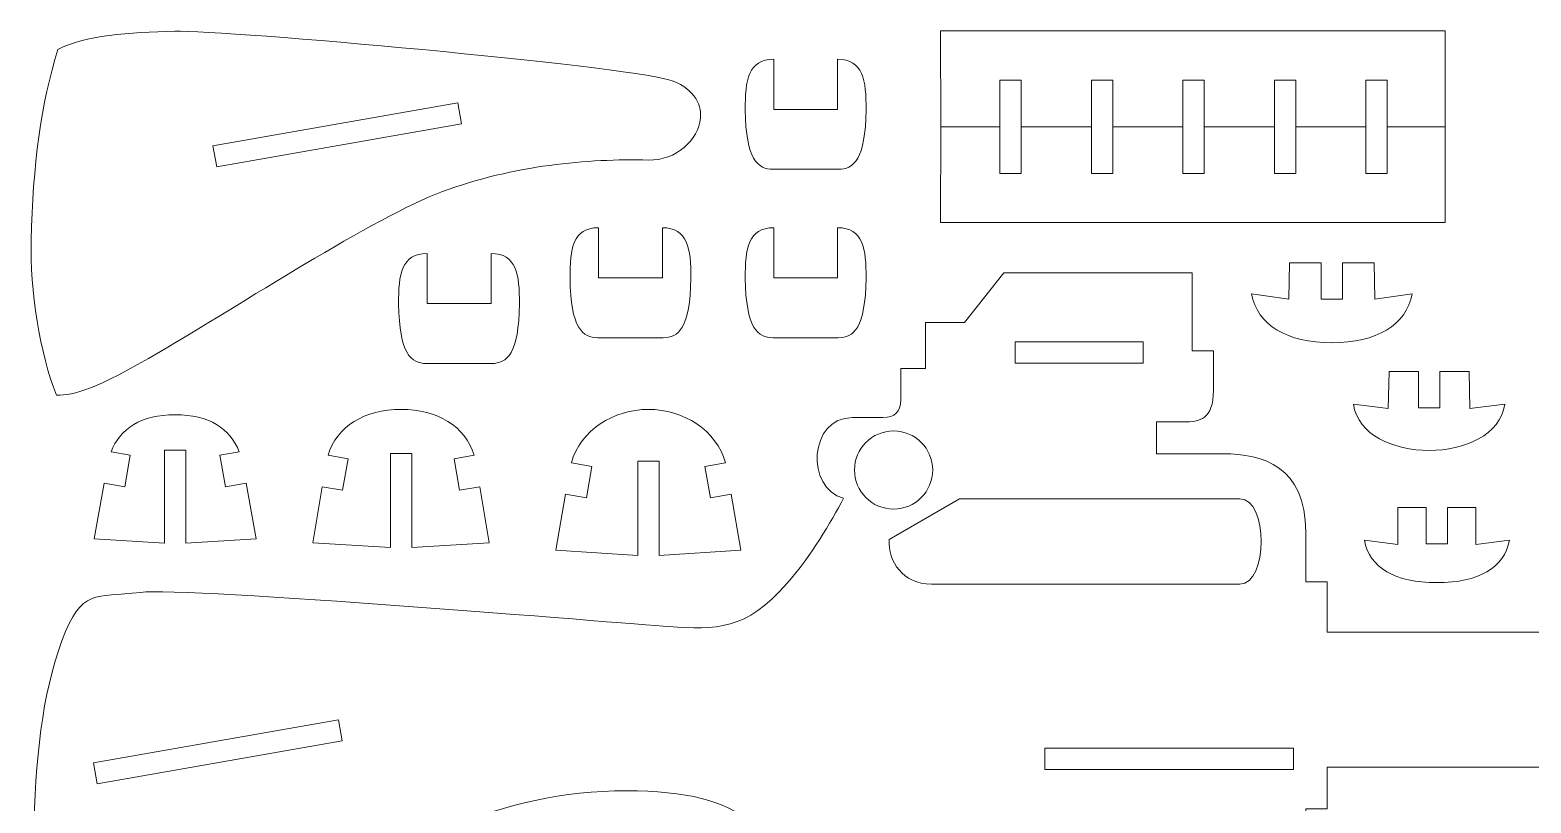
# Model space of a CAD drawing. Header units: millimetres. Extents: x -366 to 366, y -461 to 461.
# Drawn here: x -365.5 to 57.6, y 243.1 to 461.2 of the extents above; entities that cross this region are included whole.
import ezdxf

# ---------------------------------------------------------------- set-up
doc = ezdxf.new("R2010")
doc.units = ezdxf.units.MM
doc.header["$MEASUREMENT"] = 0
doc.layers.add('layer 1', color=7, linetype='Continuous')

msp = doc.modelspace()

# ---------------------------------------------------------------- linework, layer by layer
at = {"layer": 'layer 1', "lineweight": 9}
for points, knots in [([(-358.0652, 358.1788), (-362.677, 369.5806), (-365.4906, 387.9744), (-365.1882, 401.888), (-365.1882, 401.888), (-364.7326, 422.843), (-362.3038, 440.7006), (-357.6462, 455.6936), (-357.6462, 455.6936), (-350.2076, 459.5672), (-337.5266, 460.5196), (-324.7062, 460.823), (-324.7062, 460.823), (-310.0654, 461.1688), (-199.407, 451.1852), (-185.439, 447.1212), (-185.439, 447.1212), (-178.7286, 445.1738), (-176.1906, 440.5312), (-176.487, 436.3544), (-176.487, 436.3544), (-176.921, 430.2514), (-183.441, 424.2682), (-191.1688, 424.4798), (-191.1688, 424.4798), (-208.2546, 424.9384), (-229.0594, 423.0264), (-249.2404, 415.5898), (-249.2404, 415.5898), (-268.1436, 408.619), (-307.099, 383.1414), (-328.7272, 370.4908), (-328.7272, 370.4908), (-347.5172, 359.4982), (-352.7526, 358.2282), (-358.0652, 358.1788)], [0, 0, 0, 0, 0.1, 0.1, 0.1, 0.1, 0.2, 0.2, 0.2, 0.2, 0.3, 0.3, 0.3, 0.3, 0.4, 0.4, 0.4, 0.4, 0.5, 0.5, 0.5, 0.5, 0.6, 0.6, 0.6, 0.6, 0.7, 0.7, 0.7, 0.7, 0.8, 0.8, 0.8, 0.8, 1, 1, 1, 1]), ([(-108.813, 460.9288), (-108.813, 460.9288), (33.42, 460.9288), (33.42, 460.9288), (33.42, 460.9288), (33.42, 460.9288), (33.42, 433.885), (33.42, 433.885), (33.42, 433.885), (33.42, 433.885), (17.0942, 433.885), (17.0942, 433.885), (17.0942, 433.885), (17.0942, 433.885), (17.0942, 447.0364), (17.0942, 447.0364), (17.0942, 447.0364), (17.0942, 447.0364), (11.0842, 447.0364), (11.0842, 447.0364), (11.0842, 447.0364), (11.0842, 447.0364), (11.0842, 433.885), (11.0842, 433.885), (11.0842, 433.885), (11.0842, 433.885), (-8.6982, 433.885), (-8.6982, 433.885), (-8.6982, 433.885), (-8.6982, 433.885), (-8.6982, 447.0364), (-8.6982, 447.0364), (-8.6982, 447.0364), (-8.6982, 447.0364), (-14.708, 447.0364), (-14.708, 447.0364), (-14.708, 447.0364), (-14.708, 447.0364), (-14.708, 433.885), (-14.708, 433.885), (-14.708, 433.885), (-14.708, 433.885), (-34.4904, 433.885), (-34.4904, 433.885), (-34.4904, 433.885), (-34.4904, 433.885), (-34.4904, 447.0364), (-34.4904, 447.0364), (-34.4904, 447.0364), (-34.4904, 447.0364), (-40.5004, 447.0364), (-40.5004, 447.0364), (-40.5004, 447.0364), (-40.5004, 447.0364), (-40.5004, 433.885), (-40.5004, 433.885), (-40.5004, 433.885), (-40.5004, 433.885), (-60.2826, 433.885), (-60.2826, 433.885), (-60.2826, 433.885), (-60.2826, 433.885), (-60.2826, 447.0364), (-60.2826, 447.0364), (-60.2826, 447.0364), (-60.2826, 447.0364), (-66.2926, 447.0364), (-66.2926, 447.0364), (-66.2926, 447.0364), (-66.2926, 447.0364), (-66.2926, 433.885), (-66.2926, 433.885), (-66.2926, 433.885), (-66.2926, 433.885), (-86.075, 433.885), (-86.075, 433.885), (-86.075, 433.885), (-86.075, 433.885), (-86.0756, 447.0364), (-86.0756, 447.0364), (-86.0756, 447.0364), (-86.0756, 447.0364), (-92.0856, 447.0364), (-92.0856, 447.0364), (-92.0856, 447.0364), (-92.0856, 447.0364), (-92.0856, 433.885), (-92.0856, 433.885), (-92.0856, 433.885), (-92.0856, 433.885), (-108.7354, 433.885), (-108.7354, 433.885), (-108.7354, 433.885), (-108.7354, 433.885), (-108.813, 460.9288), (-108.813, 460.9288)], [0, 0, 0, 0, 0.04, 0.04, 0.04, 0.04, 0.08, 0.08, 0.08, 0.08, 0.12, 0.12, 0.12, 0.12, 0.16, 0.16, 0.16, 0.16, 0.2, 0.2, 0.2, 0.2, 0.24, 0.24, 0.24, 0.24, 0.28, 0.28, 0.28, 0.28, 0.32, 0.32, 0.32, 0.32, 0.36, 0.36, 0.36, 0.36, 0.4, 0.4, 0.4, 0.4, 0.44, 0.44, 0.44, 0.44, 0.48, 0.48, 0.48, 0.48, 0.52, 0.52, 0.52, 0.52, 0.56, 0.56, 0.56, 0.56, 0.6, 0.6, 0.6, 0.6, 0.64, 0.64, 0.64, 0.64, 0.68, 0.68, 0.68, 0.68, 0.72, 0.72, 0.72, 0.72, 0.76, 0.76, 0.76, 0.76, 0.8, 0.8, 0.8, 0.8, 0.84, 0.84, 0.84, 0.84, 0.88, 0.88, 0.88, 0.88, 0.92, 0.92, 0.92, 0.92, 1, 1, 1, 1]), ([(-155.865, 438.7532), (-155.865, 438.7532), (-137.836, 438.7532), (-137.836, 438.7532), (-137.836, 438.7532), (-137.836, 438.7532), (-137.836, 452.935), (-137.836, 452.935), (-137.836, 452.935), (-130.705, 452.7868), (-129.7454, 447.1424), (-129.8272, 438.584), (-129.8272, 438.584), (-129.9598, 424.7056), (-133.3832, 421.827), (-137.668, 421.8834), (-137.668, 421.8834), (-137.668, 421.8834), (-156.0336, 421.8834), (-156.0336, 421.8834), (-156.0336, 421.8834), (-160.3184, 421.827), (-163.7412, 424.7056), (-163.8744, 438.584), (-163.8744, 438.584), (-163.9564, 447.1424), (-162.9968, 452.7868), (-155.865, 452.935), (-155.865, 452.935), (-155.865, 452.935), (-155.865, 438.7532), (-155.865, 438.7532)], [0, 0, 0, 0, 0.11111111, 0.11111111, 0.11111111, 0.11111111, 0.22222222, 0.22222222, 0.22222222, 0.22222222, 0.33333333, 0.33333333, 0.33333333, 0.33333333, 0.44444444, 0.44444444, 0.44444444, 0.44444444, 0.55555556, 0.55555556, 0.55555556, 0.55555556, 0.66666667, 0.66666667, 0.66666667, 0.66666667, 0.77777778, 0.77777778, 0.77777778, 0.77777778, 1, 1, 1, 1]), ([(-313.9128, 428.4662), (-313.9128, 428.4662), (-244.863, 440.6442), (-244.863, 440.6442), (-244.863, 440.6442), (-244.863, 440.6442), (-243.8196, 434.7246), (-243.8196, 434.7246), (-243.8196, 434.7246), (-243.8196, 434.7246), (-312.8694, 422.5466), (-312.8694, 422.5466), (-312.8694, 422.5466), (-312.8694, 422.5466), (-313.9128, 428.4662), (-313.9128, 428.4662)], [0, 0, 0, 0, 0.2, 0.2, 0.2, 0.2, 0.4, 0.4, 0.4, 0.4, 0.6, 0.6, 0.6, 0.6, 1, 1, 1, 1]), ([(-108.7354, 433.885), (-108.7354, 433.885), (-92.0856, 433.885), (-92.0856, 433.885), (-92.0856, 433.885), (-92.0856, 433.885), (-92.0856, 420.7334), (-92.0856, 420.7334), (-92.0856, 420.7334), (-92.0856, 420.7334), (-86.0756, 420.7334), (-86.0756, 420.7334), (-86.0756, 420.7334), (-86.0756, 420.7334), (-86.075, 433.885), (-86.075, 433.885), (-86.075, 433.885), (-86.075, 433.885), (-66.2926, 433.885), (-66.2926, 433.885), (-66.2926, 433.885), (-66.2926, 433.885), (-66.2926, 420.7334), (-66.2926, 420.7334), (-66.2926, 420.7334), (-66.2926, 420.7334), (-60.2826, 420.7334), (-60.2826, 420.7334), (-60.2826, 420.7334), (-60.2826, 420.7334), (-60.2826, 433.885), (-60.2826, 433.885), (-60.2826, 433.885), (-60.2826, 433.885), (-40.5004, 433.885), (-40.5004, 433.885), (-40.5004, 433.885), (-40.5004, 433.885), (-40.5004, 420.7334), (-40.5004, 420.7334), (-40.5004, 420.7334), (-40.5004, 420.7334), (-34.4904, 420.7334), (-34.4904, 420.7334), (-34.4904, 420.7334), (-34.4904, 420.7334), (-34.4904, 433.885), (-34.4904, 433.885), (-34.4904, 433.885), (-34.4904, 433.885), (-14.708, 433.885), (-14.708, 433.885), (-14.708, 433.885), (-14.708, 433.885), (-14.708, 420.7334), (-14.708, 420.7334), (-14.708, 420.7334), (-14.708, 420.7334), (-8.6982, 420.7334), (-8.6982, 420.7334), (-8.6982, 420.7334), (-8.6982, 420.7334), (-8.6982, 433.885), (-8.6982, 433.885), (-8.6982, 433.885), (-8.6982, 433.885), (11.0842, 433.885), (11.0842, 433.885), (11.0842, 433.885), (11.0842, 433.885), (11.0842, 420.7334), (11.0842, 420.7334), (11.0842, 420.7334), (11.0842, 420.7334), (17.0942, 420.7334), (17.0942, 420.7334), (17.0942, 420.7334), (17.0942, 420.7334), (17.0942, 433.885), (17.0942, 433.885), (17.0942, 433.885), (17.0942, 433.885), (33.42, 433.885), (33.42, 433.885), (33.42, 433.885), (33.42, 433.885), (33.42, 406.841), (33.42, 406.841), (33.42, 406.841), (33.42, 406.841), (-108.813, 406.841), (-108.813, 406.841), (-108.813, 406.841), (-108.813, 406.841), (-108.7354, 433.885), (-108.7354, 433.885)], [0, 0, 0, 0, 0.04, 0.04, 0.04, 0.04, 0.08, 0.08, 0.08, 0.08, 0.12, 0.12, 0.12, 0.12, 0.16, 0.16, 0.16, 0.16, 0.2, 0.2, 0.2, 0.2, 0.24, 0.24, 0.24, 0.24, 0.28, 0.28, 0.28, 0.28, 0.32, 0.32, 0.32, 0.32, 0.36, 0.36, 0.36, 0.36, 0.4, 0.4, 0.4, 0.4, 0.44, 0.44, 0.44, 0.44, 0.48, 0.48, 0.48, 0.48, 0.52, 0.52, 0.52, 0.52, 0.56, 0.56, 0.56, 0.56, 0.6, 0.6, 0.6, 0.6, 0.64, 0.64, 0.64, 0.64, 0.68, 0.68, 0.68, 0.68, 0.72, 0.72, 0.72, 0.72, 0.76, 0.76, 0.76, 0.76, 0.8, 0.8, 0.8, 0.8, 0.84, 0.84, 0.84, 0.84, 0.88, 0.88, 0.88, 0.88, 0.92, 0.92, 0.92, 0.92, 1, 1, 1, 1]), ([(-205.2582, 391.234), (-205.2582, 391.234), (-187.229, 391.234), (-187.229, 391.234), (-187.229, 391.234), (-187.229, 391.234), (-187.229, 405.4158), (-187.229, 405.4158), (-187.229, 405.4158), (-180.098, 405.2676), (-179.1384, 399.6302), (-179.2204, 391.0718), (-179.2204, 391.0718), (-179.353, 377.1936), (-182.7764, 374.3078), (-187.0612, 374.3714), (-187.0612, 374.3714), (-187.0612, 374.3714), (-205.426, 374.3714), (-205.426, 374.3714), (-205.426, 374.3714), (-209.7116, 374.3078), (-213.1342, 377.1936), (-213.267, 391.0718), (-213.267, 391.0718), (-213.3494, 399.6302), (-212.3898, 405.2676), (-205.2582, 405.4158), (-205.2582, 405.4158), (-205.2582, 405.4158), (-205.2582, 391.234), (-205.2582, 391.234)], [0, 0, 0, 0, 0.11111111, 0.11111111, 0.11111111, 0.11111111, 0.22222222, 0.22222222, 0.22222222, 0.22222222, 0.33333333, 0.33333333, 0.33333333, 0.33333333, 0.44444444, 0.44444444, 0.44444444, 0.44444444, 0.55555556, 0.55555556, 0.55555556, 0.55555556, 0.66666667, 0.66666667, 0.66666667, 0.66666667, 0.77777778, 0.77777778, 0.77777778, 0.77777778, 1, 1, 1, 1]), ([(-155.865, 391.234), (-155.865, 391.234), (-137.836, 391.234), (-137.836, 391.234), (-137.836, 391.234), (-137.836, 391.234), (-137.836, 405.4158), (-137.836, 405.4158), (-137.836, 405.4158), (-130.705, 405.2676), (-129.7454, 399.6302), (-129.8272, 391.0718), (-129.8272, 391.0718), (-129.9598, 377.1936), (-133.3832, 374.3078), (-137.668, 374.3714), (-137.668, 374.3714), (-137.668, 374.3714), (-156.0336, 374.3714), (-156.0336, 374.3714), (-156.0336, 374.3714), (-160.3184, 374.3078), (-163.7412, 377.1936), (-163.8744, 391.0718), (-163.8744, 391.0718), (-163.9564, 399.6302), (-162.9968, 405.2676), (-155.865, 405.4158), (-155.865, 405.4158), (-155.865, 405.4158), (-155.865, 391.234), (-155.865, 391.234)], [0, 0, 0, 0, 0.11111111, 0.11111111, 0.11111111, 0.11111111, 0.22222222, 0.22222222, 0.22222222, 0.22222222, 0.33333333, 0.33333333, 0.33333333, 0.33333333, 0.44444444, 0.44444444, 0.44444444, 0.44444444, 0.55555556, 0.55555556, 0.55555556, 0.55555556, 0.66666667, 0.66666667, 0.66666667, 0.66666667, 0.77777778, 0.77777778, 0.77777778, 0.77777778, 1, 1, 1, 1]), ([(-253.5774, 383.988), (-253.5774, 383.988), (-235.5476, 383.988), (-235.5476, 383.988), (-235.5476, 383.988), (-235.5476, 383.988), (-235.5476, 398.1698), (-235.5476, 398.1698), (-235.5476, 398.1698), (-228.4166, 398.0216), (-227.4578, 392.3842), (-227.5396, 383.8258), (-227.5396, 383.8258), (-227.6722, 369.9474), (-231.0948, 367.0618), (-235.3804, 367.1252), (-235.3804, 367.1252), (-235.3804, 367.1252), (-253.7454, 367.1252), (-253.7454, 367.1252), (-253.7454, 367.1252), (-258.0308, 367.0618), (-261.4536, 369.9474), (-261.5862, 383.8258), (-261.5862, 383.8258), (-261.668, 392.3842), (-260.7092, 398.0216), (-253.5774, 398.1698), (-253.5774, 398.1698), (-253.5774, 398.1698), (-253.5774, 383.988), (-253.5774, 383.988)], [0, 0, 0, 0, 0.11111111, 0.11111111, 0.11111111, 0.11111111, 0.22222222, 0.22222222, 0.22222222, 0.22222222, 0.33333333, 0.33333333, 0.33333333, 0.33333333, 0.44444444, 0.44444444, 0.44444444, 0.44444444, 0.55555556, 0.55555556, 0.55555556, 0.55555556, 0.66666667, 0.66666667, 0.66666667, 0.66666667, 0.77777778, 0.77777778, 0.77777778, 0.77777778, 1, 1, 1, 1]), ([(4.4662, 395.531), (4.4662, 395.531), (13.3576, 395.531), (13.3576, 395.531), (13.3576, 395.531), (13.3576, 395.531), (13.5706, 385.2086), (13.5706, 385.2086), (13.5706, 385.2086), (13.5706, 385.2086), (24.0692, 386.7256), (24.0692, 386.7256), (24.0692, 386.7256), (22.4246, 377.9414), (14.0688, 372.9532), (1.4612, 372.9532), (1.4612, 372.9532), (-11.1472, 372.9532), (-19.503, 377.9414), (-21.147, 386.7256), (-21.147, 386.7256), (-21.147, 386.7256), (-10.649, 385.2086), (-10.649, 385.2086), (-10.649, 385.2086), (-10.649, 385.2086), (-10.4352, 395.531), (-10.4352, 395.531), (-10.4352, 395.531), (-10.4352, 395.531), (-1.5438, 395.531), (-1.5438, 395.531), (-1.5438, 395.531), (-1.5438, 395.531), (-1.5438, 385.2298), (-1.5438, 385.2298), (-1.5438, 385.2298), (-1.5438, 385.2298), (4.4662, 385.2298), (4.4662, 385.2298), (4.4662, 385.2298), (4.4662, 385.2298), (4.4662, 395.531), (4.4662, 395.531)], [0, 0, 0, 0, 0.08333333, 0.08333333, 0.08333333, 0.08333333, 0.16666667, 0.16666667, 0.16666667, 0.16666667, 0.25, 0.25, 0.25, 0.25, 0.33333333, 0.33333333, 0.33333333, 0.33333333, 0.41666667, 0.41666667, 0.41666667, 0.41666667, 0.5, 0.5, 0.5, 0.5, 0.58333333, 0.58333333, 0.58333333, 0.58333333, 0.66666667, 0.66666667, 0.66666667, 0.66666667, 0.75, 0.75, 0.75, 0.75, 0.83333333, 0.83333333, 0.83333333, 0.83333333, 1, 1, 1, 1]), ([(363.7378, 296.358), (363.7378, 296.358), (363.7378, 288.343), (363.7378, 288.343), (363.7378, 288.343), (363.7378, 288.343), (357.7266, 288.343), (357.7266, 288.343), (357.7266, 288.343), (357.7266, 288.343), (357.7266, 264.3046), (357.7266, 264.3046), (357.7266, 264.3046), (357.7266, 264.3046), (363.7378, 264.3046), (363.7378, 264.3046), (363.7378, 264.3046), (363.7378, 264.3046), (363.7378, 256.2896), (363.7378, 256.2896), (363.7378, 256.2896), (363.7378, 256.2896), (209.483, 256.2896), (209.483, 256.2896), (209.483, 256.2896), (209.483, 256.2896), (209.483, 268.164), (209.483, 268.164), (209.483, 268.164), (209.483, 268.164), (187.212, 268.164), (187.212, 268.164), (187.212, 268.164), (184.4328, 266.2238), (184.126, 262.1174), (183.889, 259.1258), (183.889, 259.1258), (183.0916, 249.0788), (180.6124, 244.9584), (173.357, 244.6274), (173.357, 244.6274), (173.357, 244.6274), (176.1884, 267.6914), (176.1884, 267.6914), (176.1884, 267.6914), (176.1884, 267.6914), (170.223, 268.425), (170.223, 268.425), (170.223, 268.425), (170.223, 268.425), (168.3646, 253.2838), (168.3646, 253.2838), (168.3646, 253.2838), (168.3646, 253.2838), (0.1396, 253.2838), (0.1396, 253.2838), (0.1396, 253.2838), (0.1396, 253.2838), (0.1396, 241.4636), (0.1396, 241.4636), (0.1396, 241.4636), (0.1396, 241.4636), (-5.8702, 241.4636), (-5.8702, 241.4636), (-5.8702, 241.4636), (-5.8702, 241.4636), (-5.8702, 201.398), (-5.8702, 201.398), (-5.8702, 201.398), (-5.8702, 201.398), (-68.6004, 193.385), (-68.6004, 193.385), (-68.6004, 193.385), (-68.6004, 193.385), (-120.8434, 193.385), (-120.8434, 193.385), (-120.8434, 193.385), (-124.6836, 193.385), (-127.125, 189.0352), (-123.6402, 180.7972), (-123.6402, 180.7972), (-121.2752, 175.2056), (-121.501, 171.4648), (-126.5732, 169.4702), (-126.5732, 169.4702), (-132.6374, 167.0854), (-138.9006, 166.4462), (-142.5504, 157.583), (-142.5504, 157.583), (-144.7758, 152.1784), (-143.1036, 145.7), (-140.4634, 136.978), (-140.4634, 136.978), (-138.6806, 131.0866), (-141.4238, 124.2292), (-145.844, 125.7428), (-145.844, 125.7428), (-145.844, 125.7428), (-196.9326, 143.2376), (-196.9326, 143.2376), (-196.9326, 143.2376), (-195.6344, 148.063), (-194.2818, 152.4162), (-192.8884, 156.3808), (-192.8884, 156.3808), (-192.8884, 156.3808), (-178.3976, 150.526), (-178.3976, 150.526), (-178.3976, 150.526), (-178.3976, 150.526), (-176.1462, 156.0992), (-176.1462, 156.0992), (-176.1462, 156.0992), (-176.1462, 156.0992), (-190.7836, 162.0124), (-190.7836, 162.0124), (-190.7836, 162.0124), (-188.5542, 167.6224), (-186.2434, 172.382), (-183.9024, 176.5886), (-183.9024, 176.5886), (-183.9024, 176.5886), (-169.6742, 168.7018), (-169.6742, 168.7018), (-169.6742, 168.7018), (-169.6742, 168.7018), (-166.7602, 173.9582), (-166.7602, 173.9582), (-166.7602, 173.9582), (-166.7602, 173.9582), (-180.8494, 181.7674), (-180.8494, 181.7674), (-180.8494, 181.7674), (-178.169, 186.0734), (-175.4816, 189.8346), (-172.8626, 193.4936), (-172.8626, 193.4936), (-172.8626, 193.4936), (-159.481, 184.4676), (-159.481, 184.4676), (-159.481, 184.4676), (-159.481, 184.4676), (-156.1204, 189.4502), (-156.1204, 189.4502), (-156.1204, 189.4502), (-156.1204, 189.4502), (-169.3856, 198.3972), (-169.3856, 198.3972), (-169.3856, 198.3972), (-166.8222, 202.086), (-164.3648, 205.8734), (-162.0922, 210.2132), (-162.0922, 210.2132), (-162.0922, 210.2132), (-148.262, 201.5708), (-148.262, 201.5708), (-148.262, 201.5708), (-148.262, 201.5708), (-145.0764, 206.6678), (-145.0764, 206.6678), (-145.0764, 206.6678), (-145.0764, 206.6678), (-159.5444, 215.708), (-159.5444, 215.708), (-159.5444, 215.708), (-152.2484, 234.5012), (-163.636, 246.6164), (-197.3954, 246.6164), (-197.3954, 246.6164), (-233.3484, 246.6164), (-262.0166, 230.8754), (-287.3946, 213.4864), (-287.3946, 213.4864), (-312.7732, 196.0972), (-338.6216, 179.1786), (-348.256, 179.4136), (-348.256, 179.4136), (-357.8904, 179.6486), (-364.94, 212.0758), (-364.47, 233.6948), (-364.47, 233.6948), (-364.0002, 255.3158), (-362.1202, 273.879), (-356.4804, 288.9144), (-356.4804, 288.9144), (-350.841, 303.9568), (-347.3158, 300.9018), (-334.3918, 302.5458), (-334.3918, 302.5458), (-321.468, 304.1898), (-198.8058, 293.8534), (-185.4116, 292.9078), (-185.4116, 292.9078), (-172.0172, 291.9694), (-163.7926, 291.7366), (-152.0438, 305.128), (-152.0438, 305.128), (-145.3846, 312.7198), (-139.7832, 322.273), (-136.1794, 329.124), (-136.1794, 329.124), (-146.877, 331.8474), (-146.0388, 351.857), (-133.6562, 351.857), (-133.6562, 351.857), (-133.6562, 351.857), (-125.081, 351.857), (-125.081, 351.857), (-125.081, 351.857), (-121.7232, 351.857), (-120.0728, 353.4868), (-120.0728, 356.8454), (-120.0728, 356.8454), (-120.0728, 356.8454), (-120.0728, 365.6648), (-120.0728, 365.6648), (-120.0728, 365.6648), (-120.0728, 365.6648), (-113.061, 365.6648), (-113.061, 365.6648), (-113.061, 365.6648), (-113.061, 365.6648), (-113.061, 378.6894), (-113.061, 378.6894), (-113.061, 378.6894), (-113.061, 378.6894), (-102.0432, 378.6894), (-102.0432, 378.6894), (-102.0432, 378.6894), (-102.0432, 378.6894), (-91.0252, 392.7088), (-91.0252, 392.7088), (-91.0252, 392.7088), (-72.9962, 392.7088), (-55.9676, 392.7088), (-37.9378, 392.7088), (-37.9378, 392.7088), (-37.9378, 392.7088), (-37.9378, 370.6742), (-37.9378, 370.6742), (-37.9378, 370.6742), (-37.9378, 370.6742), (-31.9278, 370.6742), (-31.9278, 370.6742), (-31.9278, 370.6742), (-31.9278, 370.6742), (-31.9278, 359.5618), (-31.9278, 359.5618), (-31.9278, 359.5618), (-31.9278, 351.2644), (-35.819, 350.6434), (-40.3374, 350.6434), (-40.3374, 350.6434), (-40.3374, 350.6434), (-47.9546, 350.6434), (-47.9546, 350.6434), (-47.9546, 350.6434), (-47.9546, 350.6434), (-47.9546, 341.6264), (-47.9546, 341.6264), (-47.9546, 341.6264), (-47.9546, 341.6264), (-29.1282, 341.6264), (-29.1282, 341.6264), (-29.1282, 341.6264), (-17.962, 341.6264), (-5.8702, 338.007), (-5.8702, 319.6696), (-5.8702, 319.6696), (-5.8702, 319.6696), (-5.8702, 305.5726), (-5.8702, 305.5726), (-5.8702, 305.5726), (-5.8702, 305.5726), (0.1396, 305.5726), (0.1396, 305.5726), (0.1396, 305.5726), (0.1396, 305.5726), (0.1396, 291.3486), (0.1396, 291.3486), (0.1396, 291.3486), (0.1396, 291.3486), (174.4252, 291.3486), (174.4252, 291.3486), (174.4252, 291.3486), (174.4252, 291.3486), (174.4252, 299.4484), (174.4252, 299.4484), (174.4252, 299.4484), (174.4252, 299.4484), (187.742, 340.2084), (187.742, 340.2084), (187.742, 340.2084), (189.2624, 344.858), (192.5778, 346.4666), (196.3152, 346.4948), (196.3152, 346.4948), (202.0562, 346.5512), (206.0872, 341.1184), (207.1002, 336.3348), (207.1002, 336.3348), (207.1002, 336.3348), (215.5704, 296.358), (215.5704, 296.358), (215.5704, 296.358), (215.5704, 296.358), (232.0198, 296.358), (232.0198, 296.358), (232.0198, 296.358), (232.0198, 296.358), (232.0198, 276.2074), (232.0198, 276.2074), (232.0198, 276.2074), (232.0198, 276.2074), (238.0298, 276.2074), (238.0298, 276.2074), (238.0298, 276.2074), (238.0298, 276.2074), (238.0298, 296.358), (238.0298, 296.358), (238.0298, 296.358), (238.0298, 296.358), (257.812, 296.358), (257.812, 296.358), (257.812, 296.358), (257.812, 296.358), (257.812, 276.2074), (257.812, 276.2074), (257.812, 276.2074), (257.812, 276.2074), (263.822, 276.2074), (263.822, 276.2074), (263.822, 276.2074), (263.822, 276.2074), (263.822, 296.358), (263.822, 296.358), (263.822, 296.358), (263.822, 296.358), (283.6044, 296.358), (283.6044, 296.358), (283.6044, 296.358), (283.6044, 296.358), (283.6044, 276.2074), (283.6044, 276.2074), (283.6044, 276.2074), (283.6044, 276.2074), (289.6142, 276.2074), (289.6142, 276.2074), (289.6142, 276.2074), (289.6142, 276.2074), (289.6142, 296.358), (289.6142, 296.358), (289.6142, 296.358), (289.6142, 296.358), (309.3966, 296.358), (309.3966, 296.358), (309.3966, 296.358), (309.3966, 296.358), (309.3966, 276.2074), (309.3966, 276.2074), (309.3966, 276.2074), (309.3966, 276.2074), (315.4066, 276.2074), (315.4066, 276.2074), (315.4066, 276.2074), (315.4066, 276.2074), (315.4066, 296.358), (315.4066, 296.358), (315.4066, 296.358), (315.4066, 296.358), (335.1896, 296.358), (335.1896, 296.358), (335.1896, 296.358), (335.1896, 296.358), (335.1896, 276.2074), (335.1896, 276.2074), (335.1896, 276.2074), (335.1896, 276.2074), (341.2024, 276.2074), (341.2024, 276.2074), (341.2024, 276.2074), (341.2024, 276.2074), (341.2024, 296.358), (341.2024, 296.358), (341.2024, 296.358), (341.2024, 296.358), (363.7378, 296.358), (363.7378, 296.358)], [0, 0, 0, 0, 0.01020408, 0.01020408, 0.01020408, 0.01020408, 0.02040816, 0.02040816, 0.02040816, 0.02040816, 0.03061224, 0.03061224, 0.03061224, 0.03061224, 0.04081633, 0.04081633, 0.04081633, 0.04081633, 0.05102041, 0.05102041, 0.05102041, 0.05102041, 0.06122449, 0.06122449, 0.06122449, 0.06122449, 0.07142857, 0.07142857, 0.07142857, 0.07142857, 0.08163265, 0.08163265, 0.08163265, 0.08163265, 0.09183673, 0.09183673, 0.09183673, 0.09183673, 0.10204082, 0.10204082, 0.10204082, 0.10204082, 0.1122449, 0.1122449, 0.1122449, 0.1122449, 0.12244898, 0.12244898, 0.12244898, 0.12244898, 0.13265306, 0.13265306, 0.13265306, 0.13265306, 0.14285714, 0.14285714, 0.14285714, 0.14285714, 0.15306122, 0.15306122, 0.15306122, 0.15306122, 0.16326531, 0.16326531, 0.16326531, 0.16326531, 0.17346939, 0.17346939, 0.17346939, 0.17346939, 0.18367347, 0.18367347, 0.18367347, 0.18367347, 0.19387755, 0.19387755, 0.19387755, 0.19387755, 0.20408163, 0.20408163, 0.20408163, 0.20408163, 0.21428571, 0.21428571, 0.21428571, 0.21428571, 0.2244898, 0.2244898, 0.2244898, 0.2244898, 0.23469388, 0.23469388, 0.23469388, 0.23469388, 0.24489796, 0.24489796, 0.24489796, 0.24489796, 0.25510204, 0.25510204, 0.25510204, 0.25510204, 0.26530612, 0.26530612, 0.26530612, 0.26530612, 0.2755102, 0.2755102, 0.2755102, 0.2755102, 0.28571429, 0.28571429, 0.28571429, 0.28571429, 0.29591837, 0.29591837, 0.29591837, 0.29591837, 0.30612245, 0.30612245, 0.30612245, 0.30612245, 0.31632653, 0.31632653, 0.31632653, 0.31632653, 0.32653061, 0.32653061, 0.32653061, 0.32653061, 0.33673469, 0.33673469, 0.33673469, 0.33673469, 0.34693878, 0.34693878, 0.34693878, 0.34693878, 0.35714286, 0.35714286, 0.35714286, 0.35714286, 0.36734694, 0.36734694, 0.36734694, 0.36734694, 0.37755102, 0.37755102, 0.37755102, 0.37755102, 0.3877551, 0.3877551, 0.3877551, 0.3877551, 0.39795918, 0.39795918, 0.39795918, 0.39795918, 0.40816327, 0.40816327, 0.40816327, 0.40816327, 0.41836735, 0.41836735, 0.41836735, 0.41836735, 0.42857143, 0.42857143, 0.42857143, 0.42857143, 0.43877551, 0.43877551, 0.43877551, 0.43877551, 0.44897959, 0.44897959, 0.44897959, 0.44897959, 0.45918367, 0.45918367, 0.45918367, 0.45918367, 0.46938776, 0.46938776, 0.46938776, 0.46938776, 0.47959184, 0.47959184, 0.47959184, 0.47959184, 0.48979592, 0.48979592, 0.48979592, 0.48979592, 0.5, 0.5, 0.5, 0.5, 0.51020408, 0.51020408, 0.51020408, 0.51020408, 0.52040816, 0.52040816, 0.52040816, 0.52040816, 0.53061224, 0.53061224, 0.53061224, 0.53061224, 0.54081633, 0.54081633, 0.54081633, 0.54081633, 0.55102041, 0.55102041, 0.55102041, 0.55102041, 0.56122449, 0.56122449, 0.56122449, 0.56122449, 0.57142857, 0.57142857, 0.57142857, 0.57142857, 0.58163265, 0.58163265, 0.58163265, 0.58163265, 0.59183673, 0.59183673, 0.59183673, 0.59183673, 0.60204082, 0.60204082, 0.60204082, 0.60204082, 0.6122449, 0.6122449, 0.6122449, 0.6122449, 0.62244898, 0.62244898, 0.62244898, 0.62244898, 0.63265306, 0.63265306, 0.63265306, 0.63265306, 0.64285714, 0.64285714, 0.64285714, 0.64285714, 0.65306122, 0.65306122, 0.65306122, 0.65306122, 0.66326531, 0.66326531, 0.66326531, 0.66326531, 0.67346939, 0.67346939, 0.67346939, 0.67346939, 0.68367347, 0.68367347, 0.68367347, 0.68367347, 0.69387755, 0.69387755, 0.69387755, 0.69387755, 0.70408163, 0.70408163, 0.70408163, 0.70408163, 0.71428571, 0.71428571, 0.71428571, 0.71428571, 0.7244898, 0.7244898, 0.7244898, 0.7244898, 0.73469388, 0.73469388, 0.73469388, 0.73469388, 0.74489796, 0.74489796, 0.74489796, 0.74489796, 0.75510204, 0.75510204, 0.75510204, 0.75510204, 0.76530612, 0.76530612, 0.76530612, 0.76530612, 0.7755102, 0.7755102, 0.7755102, 0.7755102, 0.78571429, 0.78571429, 0.78571429, 0.78571429, 0.79591837, 0.79591837, 0.79591837, 0.79591837, 0.80612245, 0.80612245, 0.80612245, 0.80612245, 0.81632653, 0.81632653, 0.81632653, 0.81632653, 0.82653061, 0.82653061, 0.82653061, 0.82653061, 0.83673469, 0.83673469, 0.83673469, 0.83673469, 0.84693878, 0.84693878, 0.84693878, 0.84693878, 0.85714286, 0.85714286, 0.85714286, 0.85714286, 0.86734694, 0.86734694, 0.86734694, 0.86734694, 0.87755102, 0.87755102, 0.87755102, 0.87755102, 0.8877551, 0.8877551, 0.8877551, 0.8877551, 0.89795918, 0.89795918, 0.89795918, 0.89795918, 0.90816327, 0.90816327, 0.90816327, 0.90816327, 0.91836735, 0.91836735, 0.91836735, 0.91836735, 0.92857143, 0.92857143, 0.92857143, 0.92857143, 0.93877551, 0.93877551, 0.93877551, 0.93877551, 0.94897959, 0.94897959, 0.94897959, 0.94897959, 0.95918367, 0.95918367, 0.95918367, 0.95918367, 0.96938776, 0.96938776, 0.96938776, 0.96938776, 0.97959184, 0.97959184, 0.97959184, 0.97959184, 1, 1, 1, 1]), ([(-87.8064, 373.186), (-87.8064, 373.186), (-51.7468, 373.186), (-51.7468, 373.186), (-51.7468, 373.186), (-51.7468, 373.186), (-51.7468, 367.1746), (-51.7468, 367.1746), (-51.7468, 367.1746), (-51.7468, 367.1746), (-87.8064, 367.1746), (-87.8064, 367.1746), (-87.8064, 367.1746), (-87.8064, 367.1746), (-87.8064, 373.186), (-87.8064, 373.186)], [0, 0, 0, 0, 0.2, 0.2, 0.2, 0.2, 0.4, 0.4, 0.4, 0.4, 0.6, 0.6, 0.6, 0.6, 1, 1, 1, 1]), ([(31.8896, 364.8816), (31.8896, 364.8816), (40.182, 364.8816), (40.182, 364.8816), (40.182, 364.8816), (40.182, 364.8816), (40.3952, 354.3758), (40.3952, 354.3758), (40.3952, 354.3758), (40.3952, 354.3758), (50.2208, 355.667), (50.2208, 355.667), (50.2208, 355.667), (48.979, 346.8828), (38.9036, 342.586), (28.8848, 342.586), (28.8848, 342.586), (18.8658, 342.586), (8.7898, 346.8828), (7.5488, 355.667), (7.5488, 355.667), (7.5488, 355.667), (17.3736, 354.3758), (17.3736, 354.3758), (17.3736, 354.3758), (17.3736, 354.3758), (17.5874, 364.8816), (17.5874, 364.8816), (17.5874, 364.8816), (17.5874, 364.8816), (25.8798, 364.8816), (25.8798, 364.8816), (25.8798, 364.8816), (25.8798, 364.8816), (25.8798, 354.5734), (25.8798, 354.5734), (25.8798, 354.5734), (25.8798, 354.5734), (31.8896, 354.5734), (31.8896, 354.5734), (31.8896, 354.5734), (31.8896, 354.5734), (31.8896, 364.8816), (31.8896, 364.8816)], [0, 0, 0, 0, 0.08333333, 0.08333333, 0.08333333, 0.08333333, 0.16666667, 0.16666667, 0.16666667, 0.16666667, 0.25, 0.25, 0.25, 0.25, 0.33333333, 0.33333333, 0.33333333, 0.33333333, 0.41666667, 0.41666667, 0.41666667, 0.41666667, 0.5, 0.5, 0.5, 0.5, 0.58333333, 0.58333333, 0.58333333, 0.58333333, 0.66666667, 0.66666667, 0.66666667, 0.66666667, 0.75, 0.75, 0.75, 0.75, 0.83333333, 0.83333333, 0.83333333, 0.83333333, 1, 1, 1, 1]), ([(-321.5786, 342.6848), (-321.5786, 342.6848), (-327.5884, 342.6848), (-327.5884, 342.6848), (-327.5884, 342.6848), (-327.5884, 342.6848), (-327.5884, 316.431), (-327.5884, 316.431), (-327.5884, 316.431), (-327.5884, 316.431), (-347.4548, 317.6164), (-347.4548, 317.6164), (-347.4548, 317.6164), (-347.4548, 317.6164), (-344.601, 333.3786), (-344.601, 333.3786), (-344.601, 333.3786), (-344.601, 333.3786), (-338.7804, 332.3554), (-338.7804, 332.3554), (-338.7804, 332.3554), (-338.7804, 332.3554), (-337.2152, 341.2314), (-337.2152, 341.2314), (-337.2152, 341.2314), (-337.2152, 341.2314), (-342.6616, 342.191), (-342.6616, 342.191), (-342.6616, 342.191), (-340.1168, 348.8232), (-334.1116, 352.6332), (-324.5836, 352.6332), (-324.5836, 352.6332), (-315.0552, 352.6332), (-309.05, 348.8232), (-306.505, 342.191), (-306.505, 342.191), (-306.505, 342.191), (-311.9522, 341.2314), (-311.9522, 341.2314), (-311.9522, 341.2314), (-311.9522, 341.2314), (-310.3866, 332.3554), (-310.3866, 332.3554), (-310.3866, 332.3554), (-310.3866, 332.3554), (-304.5662, 333.3786), (-304.5662, 333.3786), (-304.5662, 333.3786), (-304.5662, 333.3786), (-301.7122, 317.6164), (-301.7122, 317.6164), (-301.7122, 317.6164), (-301.7122, 317.6164), (-321.5786, 316.431), (-321.5786, 316.431), (-321.5786, 316.431), (-321.5786, 316.431), (-321.5786, 342.6848), (-321.5786, 342.6848)], [0, 0, 0, 0, 0.0625, 0.0625, 0.0625, 0.0625, 0.125, 0.125, 0.125, 0.125, 0.1875, 0.1875, 0.1875, 0.1875, 0.25, 0.25, 0.25, 0.25, 0.3125, 0.3125, 0.3125, 0.3125, 0.375, 0.375, 0.375, 0.375, 0.4375, 0.4375, 0.4375, 0.4375, 0.5, 0.5, 0.5, 0.5, 0.5625, 0.5625, 0.5625, 0.5625, 0.625, 0.625, 0.625, 0.625, 0.6875, 0.6875, 0.6875, 0.6875, 0.75, 0.75, 0.75, 0.75, 0.8125, 0.8125, 0.8125, 0.8125, 0.875, 0.875, 0.875, 0.875, 1, 1, 1, 1]), ([(-257.8898, 341.7324), (-257.8898, 341.7324), (-263.8996, 341.7324), (-263.8996, 341.7324), (-263.8996, 341.7324), (-263.8996, 341.7324), (-263.8996, 315.2104), (-263.8996, 315.2104), (-263.8996, 315.2104), (-263.8996, 315.2104), (-285.769, 316.4804), (-285.769, 316.4804), (-285.769, 316.4804), (-285.769, 316.4804), (-283.0986, 332.3554), (-283.0986, 332.3554), (-283.0986, 332.3554), (-283.0986, 332.3554), (-277.3962, 331.3536), (-277.3962, 331.3536), (-277.3962, 331.3536), (-277.3962, 331.3536), (-275.8306, 340.2294), (-275.8306, 340.2294), (-275.8306, 340.2294), (-275.8306, 340.2294), (-281.468, 341.2244), (-281.468, 341.2244), (-281.468, 341.2244), (-279.0318, 349.4088), (-271.1578, 354.1642), (-260.8948, 354.1642), (-260.8948, 354.1642), (-250.6324, 354.1642), (-242.7584, 349.4088), (-240.3222, 341.2244), (-240.3222, 341.2244), (-240.3222, 341.2244), (-245.9596, 340.2294), (-245.9596, 340.2294), (-245.9596, 340.2294), (-245.9596, 340.2294), (-244.3946, 331.3536), (-244.3946, 331.3536), (-244.3946, 331.3536), (-244.3946, 331.3536), (-238.6916, 332.3554), (-238.6916, 332.3554), (-238.6916, 332.3554), (-238.6916, 332.3554), (-236.0204, 316.4804), (-236.0204, 316.4804), (-236.0204, 316.4804), (-236.0204, 316.4804), (-257.8898, 315.2104), (-257.8898, 315.2104), (-257.8898, 315.2104), (-257.8898, 315.2104), (-257.8898, 341.7324), (-257.8898, 341.7324)], [0, 0, 0, 0, 0.0625, 0.0625, 0.0625, 0.0625, 0.125, 0.125, 0.125, 0.125, 0.1875, 0.1875, 0.1875, 0.1875, 0.25, 0.25, 0.25, 0.25, 0.3125, 0.3125, 0.3125, 0.3125, 0.375, 0.375, 0.375, 0.375, 0.4375, 0.4375, 0.4375, 0.4375, 0.5, 0.5, 0.5, 0.5, 0.5625, 0.5625, 0.5625, 0.5625, 0.625, 0.625, 0.625, 0.625, 0.6875, 0.6875, 0.6875, 0.6875, 0.75, 0.75, 0.75, 0.75, 0.8125, 0.8125, 0.8125, 0.8125, 0.875, 0.875, 0.875, 0.875, 1, 1, 1, 1]), ([(-191.166, 354.1642), (-200.95, 354.1642), (-210.4122, 348.2588), (-212.8894, 339.1148), (-212.8894, 339.1148), (-212.8894, 339.1148), (-207.1032, 338.0916), (-207.1032, 338.0916), (-207.1032, 338.0916), (-207.1032, 338.0916), (-208.6688, 329.2158), (-208.6688, 329.2158), (-208.6688, 329.2158), (-208.6688, 329.2158), (-214.5072, 330.2458), (-214.5072, 330.2458), (-214.5072, 330.2458), (-214.5072, 330.2458), (-217.2428, 314.4696), (-217.2428, 314.4696), (-217.2428, 314.4696), (-217.2428, 314.4696), (-194.171, 312.9104), (-194.171, 312.9104), (-194.171, 312.9104), (-194.171, 312.9104), (-194.171, 339.5168), (-194.171, 339.5168), (-194.171, 339.5168), (-194.171, 339.5168), (-188.1612, 339.5168), (-188.1612, 339.5168), (-188.1612, 339.5168), (-188.1612, 339.5168), (-188.1612, 312.9104), (-188.1612, 312.9104), (-188.1612, 312.9104), (-188.1612, 312.9104), (-165.0894, 314.4696), (-165.0894, 314.4696), (-165.0894, 314.4696), (-165.0894, 314.4696), (-167.8248, 330.2458), (-167.8248, 330.2458), (-167.8248, 330.2458), (-167.8248, 330.2458), (-173.664, 329.2158), (-173.664, 329.2158), (-173.664, 329.2158), (-173.664, 329.2158), (-175.229, 338.0916), (-175.229, 338.0916), (-175.229, 338.0916), (-175.229, 338.0916), (-169.4428, 339.1148), (-169.4428, 339.1148), (-169.4428, 339.1148), (-171.92, 348.2588), (-181.3822, 354.1642), (-191.166, 354.1642)], [0, 0, 0, 0, 0.0625, 0.0625, 0.0625, 0.0625, 0.125, 0.125, 0.125, 0.125, 0.1875, 0.1875, 0.1875, 0.1875, 0.25, 0.25, 0.25, 0.25, 0.3125, 0.3125, 0.3125, 0.3125, 0.375, 0.375, 0.375, 0.375, 0.4375, 0.4375, 0.4375, 0.4375, 0.5, 0.5, 0.5, 0.5, 0.5625, 0.5625, 0.5625, 0.5625, 0.625, 0.625, 0.625, 0.625, 0.6875, 0.6875, 0.6875, 0.6875, 0.75, 0.75, 0.75, 0.75, 0.8125, 0.8125, 0.8125, 0.8125, 0.875, 0.875, 0.875, 0.875, 1, 1, 1, 1]), ([(-122.064, 348.0824), (-115.98, 348.0824), (-111.046, 343.1504), (-111.046, 337.0686), (-111.046, 337.0686), (-111.046, 330.9868), (-115.98, 326.0478), (-122.064, 326.0478), (-122.064, 326.0478), (-128.148, 326.0478), (-133.082, 330.9868), (-133.082, 337.0686), (-133.082, 337.0686), (-133.082, 343.1504), (-128.148, 348.0824), (-122.064, 348.0824)], [0, 0, 0, 0, 0.2, 0.2, 0.2, 0.2, 0.4, 0.4, 0.4, 0.4, 0.6, 0.6, 0.6, 0.6, 1, 1, 1, 1]), ([(-103.4726, 328.9476), (-103.4726, 328.9476), (-24.4342, 328.9476), (-24.4342, 328.9476), (-24.4342, 328.9476), (-16.4408, 328.9476), (-16.4422, 304.9094), (-24.4342, 304.9094), (-24.4342, 304.9094), (-24.4342, 304.9094), (-111.3614, 304.9094), (-111.3614, 304.9094), (-111.3614, 304.9094), (-119.6036, 304.9094), (-123.6006, 311.2806), (-123.3538, 317.4682), (-123.3538, 317.4682), (-123.3538, 317.4682), (-103.4726, 328.9476), (-103.4726, 328.9476)], [0, 0, 0, 0, 0.16666667, 0.16666667, 0.16666667, 0.16666667, 0.33333333, 0.33333333, 0.33333333, 0.33333333, 0.5, 0.5, 0.5, 0.5, 0.66666667, 0.66666667, 0.66666667, 0.66666667, 1, 1, 1, 1]), ([(34.0784, 326.4712), (34.0784, 326.4712), (42.0912, 326.4712), (42.0912, 326.4712), (42.0912, 326.4712), (42.0912, 326.4712), (42.0912, 316.0642), (42.0912, 316.0642), (42.0912, 316.0642), (42.0912, 316.0642), (51.5162, 317.2566), (51.5162, 317.2566), (51.5162, 317.2566), (50.0564, 309.4532), (42.9338, 305.3044), (31.0734, 305.3044), (31.0734, 305.3044), (19.2122, 305.3044), (12.0904, 309.4532), (10.6298, 317.2566), (10.6298, 317.2566), (10.6298, 317.2566), (20.0546, 316.0642), (20.0546, 316.0642), (20.0546, 316.0642), (20.0546, 316.0642), (20.0546, 326.4712), (20.0546, 326.4712), (20.0546, 326.4712), (20.0546, 326.4712), (28.0684, 326.4712), (28.0684, 326.4712), (28.0684, 326.4712), (28.0684, 326.4712), (28.0684, 316.2688), (28.0684, 316.2688), (28.0684, 316.2688), (28.0684, 316.2688), (34.0784, 316.2688), (34.0784, 316.2688), (34.0784, 316.2688), (34.0784, 316.2688), (34.0784, 326.4712), (34.0784, 326.4712)], [0, 0, 0, 0, 0.08333333, 0.08333333, 0.08333333, 0.08333333, 0.16666667, 0.16666667, 0.16666667, 0.16666667, 0.25, 0.25, 0.25, 0.25, 0.33333333, 0.33333333, 0.33333333, 0.33333333, 0.41666667, 0.41666667, 0.41666667, 0.41666667, 0.5, 0.5, 0.5, 0.5, 0.58333333, 0.58333333, 0.58333333, 0.58333333, 0.66666667, 0.66666667, 0.66666667, 0.66666667, 0.75, 0.75, 0.75, 0.75, 0.83333333, 0.83333333, 0.83333333, 0.83333333, 1, 1, 1, 1]), ([(-347.6166, 254.4692), (-347.6166, 254.4692), (-278.5668, 266.647), (-278.5668, 266.647), (-278.5668, 266.647), (-278.5668, 266.647), (-277.5232, 260.7274), (-277.5232, 260.7274), (-277.5232, 260.7274), (-277.5232, 260.7274), (-346.5728, 248.5496), (-346.5728, 248.5496), (-346.5728, 248.5496), (-346.5728, 248.5496), (-347.6166, 254.4692), (-347.6166, 254.4692)], [0, 0, 0, 0, 0.2, 0.2, 0.2, 0.2, 0.4, 0.4, 0.4, 0.4, 0.6, 0.6, 0.6, 0.6, 1, 1, 1, 1]), ([(-79.4802, 258.6038), (-79.4802, 258.6038), (-9.3656, 258.6038), (-9.3656, 258.6038), (-9.3656, 258.6038), (-9.3656, 258.6038), (-9.3656, 252.5924), (-9.3656, 252.5924), (-9.3656, 252.5924), (-9.3656, 252.5924), (-79.4802, 252.5924), (-79.4802, 252.5924), (-79.4802, 252.5924), (-79.4802, 252.5924), (-79.4802, 258.6038), (-79.4802, 258.6038)], [0, 0, 0, 0, 0.2, 0.2, 0.2, 0.2, 0.4, 0.4, 0.4, 0.4, 0.6, 0.6, 0.6, 0.6, 1, 1, 1, 1])]:
    msp.add_open_spline(points, degree=3, knots=knots, dxfattribs=at)

doc.saveas('drawing.dxf')
